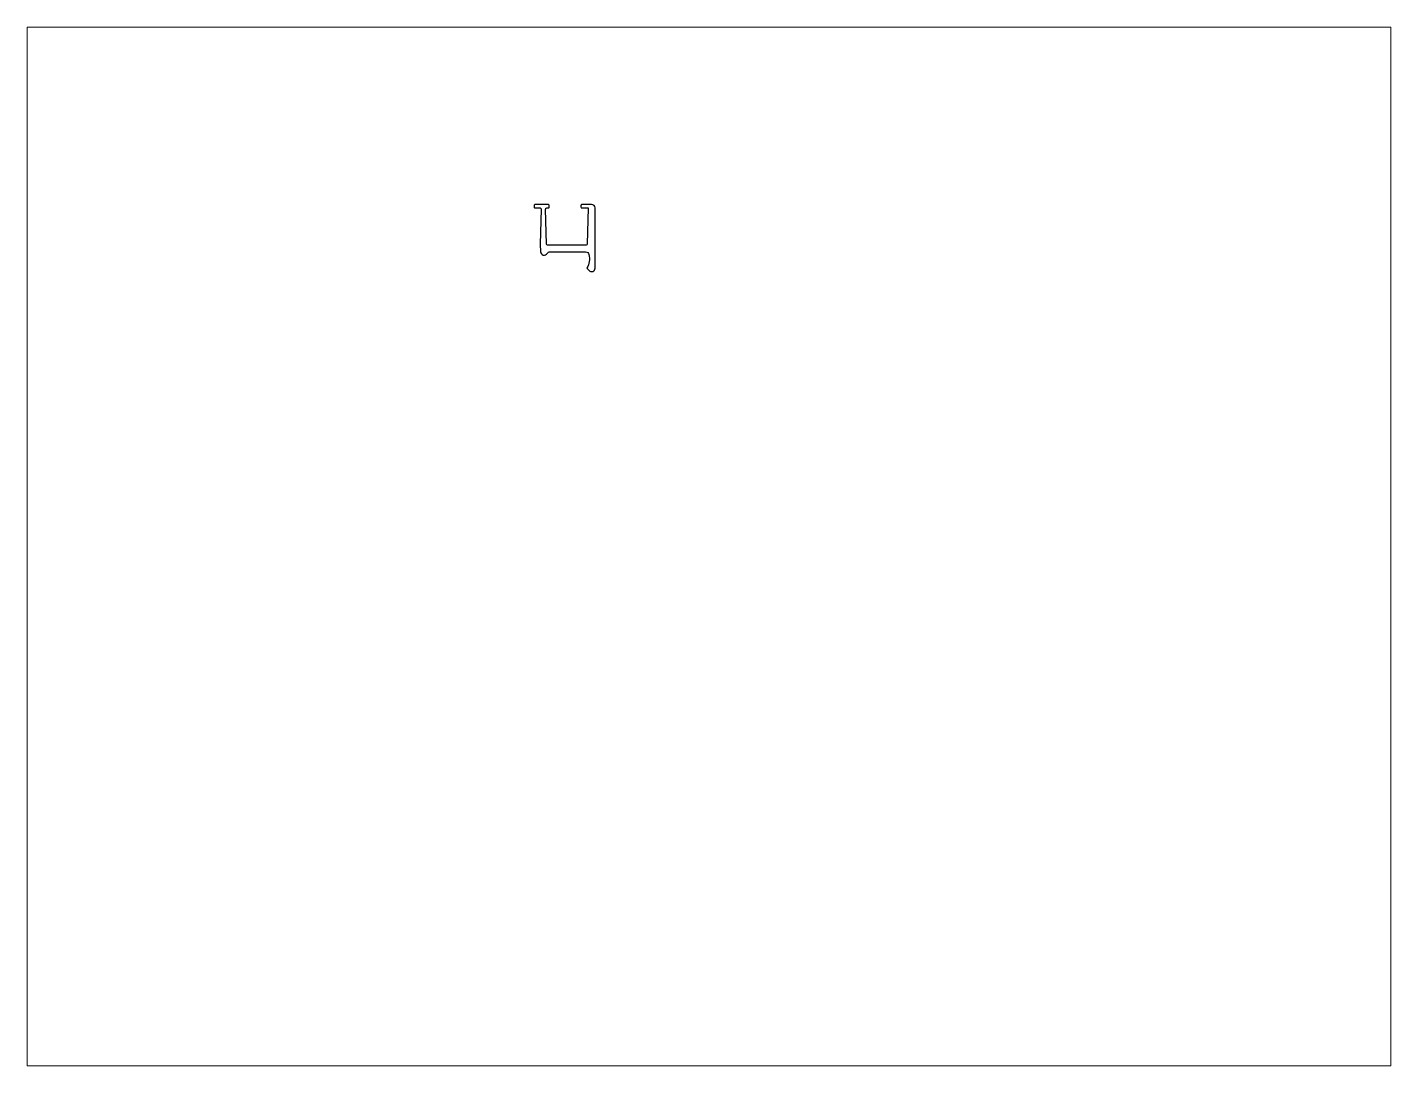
# Paper-space layout 'Layout1' of a CAD drawing. Extents: x 27 to 240, y 20 to 183.
# The model-space entities are those that its viewports show. They can reach past a viewport. Long polylines and large blocks are cut down to what shows.
import ezdxf

# ---------------------------------------------------------------- set-up
doc = ezdxf.new("R2010")
doc.units = 0
doc.header["$LTSCALE"] = 15
doc.linetypes.add('HIDDEN', pattern=[0.375, 0.25, -0.125])
doc.layers.get('0').update_dxf_attribs({"linetype": 'CONTINUOUS'})
doc.layers.add('KıZAK_PROFIL', color=3, linetype='HIDDEN')

msp = doc.modelspace()

# ---------------------------------------------------------------- linework, layer by layer
at = {"layer": 'KıZAK_PROFIL', "color": 0, "linetype": 'BYBLOCK'}
msp.add_line((151.23, 215.6), (144.83, 215.6), dxfattribs=at)
msp.add_lwpolyline([(156.04, 215.89, -0.407258), (155.74, 215.6), (144.83, 215.6, -0.407258), (144.53, 215.89), (144.29, 225.79, -0.421203), (144.59, 226.1), (144.98, 226.1, 0.414214), (145.28, 226.4), (145.28, 226.8, 0.414214), (144.98, 227.1), (141.33, 227.1, 0.414214), (141.03, 226.8), (141.03, 226.4, 0.414214), (141.33, 226.1), (142.73, 226.1, -0.421203), (143.03, 225.79), (142.79, 215.89), (142.87, 213.72, 0.742583), (144.72, 213.23, -0.260424), (145.57, 213.7), (155.57, 213.7, -0.347527), (156.54, 212.93, -0.191499), (155.98, 209.1), (156.52, 208.46, 0.700539), (158.28, 209.1), (158.28, 226.1, 0.414214), (157.28, 227.1), (154.58, 227.1, 0.414214), (154.28, 226.8), (154.28, 226.4, 0.414214), (154.58, 226.1), (156.28, 226.1)], format="xyb", close=True, dxfattribs=at)

psp = doc.layouts.get("Layout1")

# ---------------------------------------------------------------- viewports
at = {"layer": '0', "color": 0, "linetype": 'BYBLOCK', "ltscale": 0.05}
psp.add_viewport(center=(133.35, 101.6), size=(213.36, 162.56), view_center_point=(190.51, 130.3), view_height=293.8955, dxfattribs=at)

doc.saveas('drawing.dxf')
